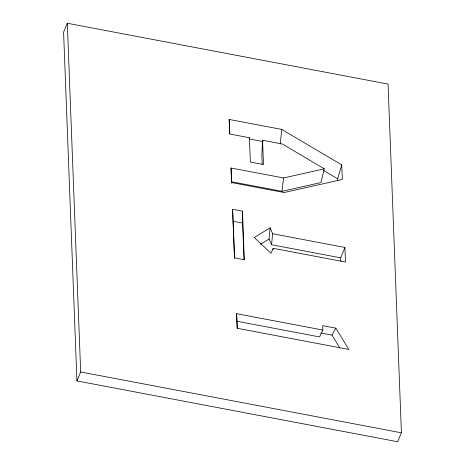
<?xml version="1.0" encoding="UTF-8"?>
<svg xmlns="http://www.w3.org/2000/svg" width="465" height="465" viewBox="0 0 465 465"><rect width="100%" height="100%" fill="white"/><g stroke="black" fill="none" stroke-linecap="round" stroke-linejoin="round"><path stroke-width="0.7" d="M249.414 139.18L249.426 137.745L229.722 134.007L229.164 119.441L281.714 129.404L341.758 164.901L342.316 179.467L284.132 192.539L231.582 182.571L231.024 168.005L283.574 177.967L324.303 168.818L320.955 182.559L281.959 191.318L231.646 181.774L231.024 168.005M324.303 168.818L282.272 143.976L262.562 140.238L261.847 155.188L262.196 164.348M340.828 261.336L340.7 257.848L271.519 244.724L269.078 239.068L270.119 227.844L254.233 237.487L270.967 253.227L273.222 248.322L345.478 262.028L344.92 247.456L272.664 233.756L270.119 227.844M280.25 144.121L281.714 129.404M271.519 244.724L272.664 233.756M273.065 249.705L273.222 248.322M281.959 191.318L283.574 177.967M337.753 180.897L337.671 178.804L341.758 164.901M340.7 257.848L344.92 247.456M67.315 23.25L63.589 32.195L76.94 380.916L397.685 441.75L401.411 432.805L388.06 84.084L67.315 23.25L80.666 371.971L76.94 380.916M322.884 330.057L319.595 336.933L236.987 321.263L236.604 313.689L322.884 330.057L322.716 325.674L335.852 328.162L348.826 349.436L237.162 328.261L236.604 313.689M339.921 348.082L332.016 335.12L335.852 328.162M260.557 244.241L269.078 239.068M249.002 138.907L263.173 141.593M232.605 209.279L242.457 211.151L244.317 259.714L234.465 257.843L232.605 209.279L234.581 258.494M233.157 221.294L242.591 223.084L243.991 259.569M320.833 332.998L332.016 335.12M80.666 371.971L401.411 432.805M323.297 170.306L337.671 178.804M229.164 119.441L229.803 133.839M262.562 140.238L263.492 164.517L250.356 162.029L249.426 137.745M231.646 181.774L231.698 183.169M236.987 321.263L237.255 328.238M242.457 211.151L242.591 223.084"/></g></svg>
